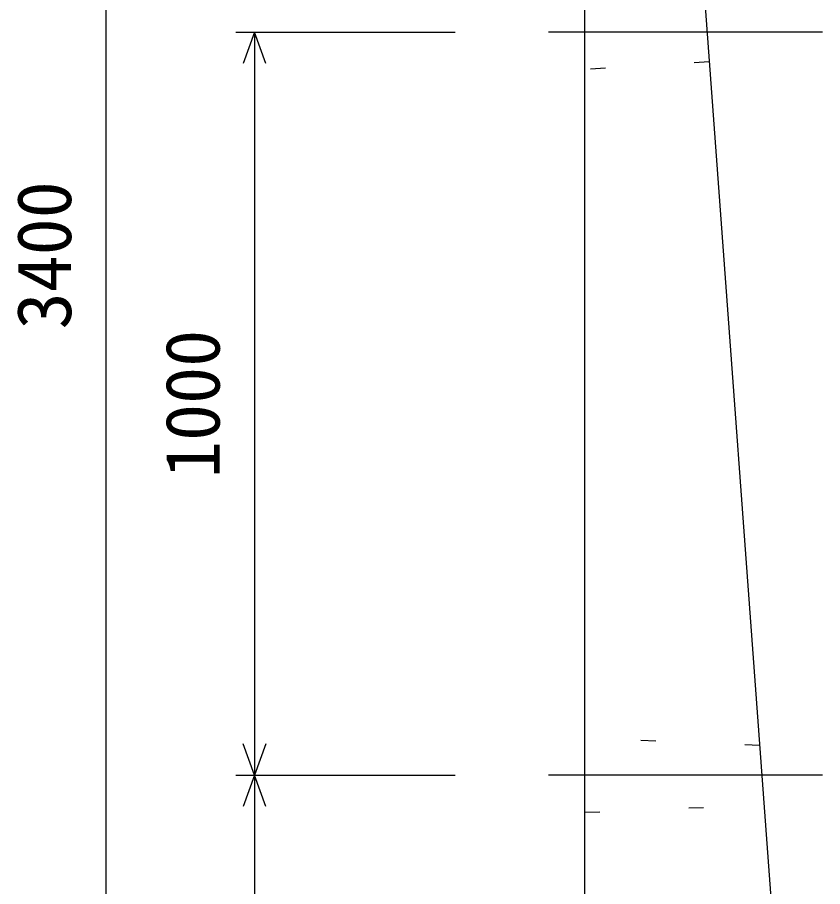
# Model space of a CAD drawing. Units: millimetres, scale not verified. Extents: x -67200 to 67200, y -23760 to 23760.
# Drawn here: x 10212 to 11296, y -13441 to -12271 of the extents above; entities that cross this region are included whole.
import ezdxf
from ezdxf.enums import TextEntityAlignment as Align

# ---------------------------------------------------------------- set-up
doc = ezdxf.new("R2010")
doc.units = ezdxf.units.MM
doc.header["$LTSCALE"] = 80
doc.linetypes.add('CHAIN1', pattern=[8, 5, -1, 1, -1])
doc.linetypes.add('DOTTED', pattern=[1.75, 0.25, -1.5])
for name, color, linetype, lineweight in [('0-0_CENTER', 7, 'CHAIN1', 25), ('0-1_DIM', 7, 'Continuous', 25), ('0-6_OUTLINE', 1, 'Continuous', 25), ('0-7_OUTLINE2', 4, 'DOTTED', 25)]:
    doc.layers.add(name, color=color, linetype=linetype, lineweight=lineweight)
doc.styles.add('ＭＳ ゴシック', font='')
doc.styles.get('ＭＳ ゴシック').set_extended_font_data('MS Gothic')

msp = doc.modelspace()

# ---------------------------------------------------------------- linework, layer by layer
at = {"layer": '0-0_CENTER'}
for p, q in [((11296.5, -12290.62), (10927.31, -12290.62)), ((11296.5, -13290.62), (10927.31, -13290.62))]:
    msp.add_line(p, q, dxfattribs=at)
at = {"layer": '0-1_DIM'}
for p, q in [((10331.39, -14290.62), (10331.39, -10890.62)), ((10506.39, -12290.62), (10801.39, -12290.62)), ((10531.39, -12290.62), (10531.39, -13290.62)), ((10506.39, -13290.62), (10801.39, -13290.62)), ((10531.39, -13290.62), (10531.39, -14290.62))]:
    msp.add_line(p, q, dxfattribs=at)
for points in [[(10546.78, -12332.9), (10531.39, -12290.62), (10516, -12332.9)], [(10546.78, -13248.33), (10531.39, -13290.62), (10516, -13248.33)], [(10546.78, -13332.9), (10531.39, -13290.62), (10516, -13332.9)]]:
    msp.add_lwpolyline(points, dxfattribs=at)
at = {"layer": '0-6_OUTLINE'}
for p, q in [((10976.39, -14310.62), (10976.39, -10890.62)), ((11096.39, -11690.62), (11246.39, -13720.62))]:
    msp.add_line(p, q, dxfattribs=at)
at = {"layer": '0-7_OUTLINE2'}
for p, q in [((11143.68, -12330.62), (10976.39, -12340.62)), ((11211.66, -13250.62), (10976.39, -13240.62)), ((10976.39, -13340.62), (11217.57, -13330.62))]:
    msp.add_line(p, q, dxfattribs=at)

# ---------------------------------------------------------------- texts
at = {"layer": '0-1_DIM', "style": 'ＭＳ ゴシック'}
for s, p in [('3400', (10306.39, -12690.62)), ('1000', (10506.39, -12890.62))]:
    msp.add_text(s, height=73.31, rotation=90, dxfattribs=at).set_placement(p, align=Align.BOTTOM_LEFT)

doc.saveas('drawing.dxf')
